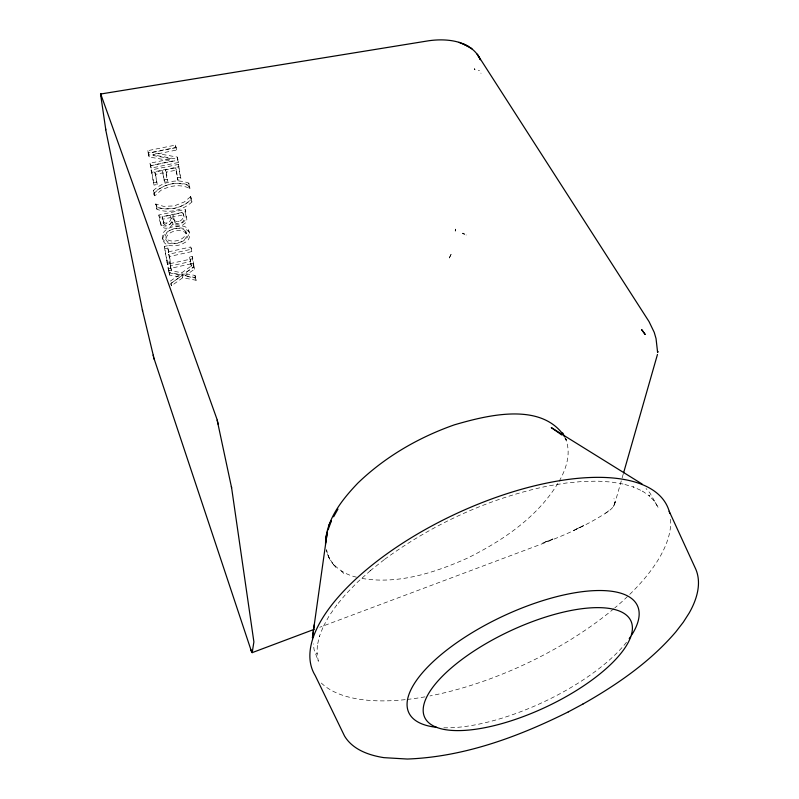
<?xml version="1.0" encoding="UTF-8"?>
<svg xmlns="http://www.w3.org/2000/svg" width="799" height="799" viewBox="0 0 799 799"><rect width="100%" height="100%" fill="white"/><g stroke="black" fill="none" stroke-linecap="round" stroke-linejoin="round"><path stroke-width="0.6" stroke-dasharray="4 3" d="M466.127 235.106L466.117 234.846M614.521 502.501L614.451 501.892L614.421 502.601M623.22 474.117L615.02 502.731C614.081 507.445 609.947 510.311 606.201 512.768C586.706 525.522 565.183 534.851 543.53 543.28L319.75 627.275M464.179 234.007L463.31 233.708L464.658 234.197L463.69 233.807M613.992 505.507L615.24 501.932L613.362 506.666M614.081 498.916L613.952 498.586M171.965 221.912L170.237 224.159A5.873 4.215 -14.7 0 1 167.69 225.518C160.999 228.424 158.721 219.955 158.881 215.001L185.138 209.428L186.826 219.345A9.568 6.861 -15.4 0 1 185.628 222.751L181.942 225.628L177.488 226.536L173.812 225.328L171.965 221.912L173.093 223.071A6.122 4.395 -15.4 0 0 174.921 224.02C178.507 224.819 182.691 223.52 184.899 220.504A9.548 6.861 -15.3 0 0 186.087 217.108L185.138 209.428M557.932 483.305C537.218 517.313 502.821 540.533 467.795 557.972C434.686 572.803 397.572 584.838 361.008 578.256M559.15 481.268C566.481 468.574 571.804 451.884 565.023 437.932M153.937 193.568C159.131 187.945 166.502 184.389 174.152 183.6C178.846 183.77 188.754 182.891 189.822 188.494C181.802 184.369 171.995 185.188 163.995 188.934C158.771 189.383 153.448 202.257 153.398 190.492C162.587 181.773 176.899 178.437 188.794 183.131L190.002 188.454M190.571 196.714L184.219 201.987L174.182 205.922L163.555 206.342L155.755 204.035L156.984 209.318C168.789 213.693 182.781 210.457 191.93 201.937L190.571 196.714L191.331 198.961C186.287 204.624 178.936 207.87 171.475 208.729C166.681 208.439 157.433 209.797 155.755 204.035M370.376 570.636L357.393 582.261L346.057 593.887L336.469 605.362L336.779 604.953L329.018 616.109L323.126 626.855L323.365 626.336L319.34 636.533L319.49 635.964L317.323 645.532L317.363 644.923L317.003 653.782L316.943 653.173L318.322 661.252L314.087 649.617L313.268 643.774M154.646 195.835L154.107 192.759C163.316 184.04 177.638 180.694 189.553 185.378M190.741 196.684L191.171 199.69C182.042 208.209 168.06 211.435 156.274 207.041M370.087 570.856L384.858 559.15M605.562 513.198L610.346 509.642M168.889 272.839L179.346 274.786L180.035 277.013L169.568 275.066L168.429 270.182L181.792 272.779L193.388 264.479L194.477 269.193L185.228 275.695L184.529 273.478L193.757 266.976L193.388 264.479M168.429 270.182L169.118 272.419L182.492 274.996L194.107 266.696M196.135 280.269L195.415 278.052L182.062 275.495L170.746 283.585L171.425 285.812L182.761 277.722L196.135 280.269L195.026 275.455L184.529 273.478M384.629 559.33C433.408 523.635 489.757 497.957 549.033 485.792L566.151 483.035L582.601 481.467L597.852 481.148L611.225 482.027L623.61 484.104L623.07 483.954L633.857 487.14L633.327 486.891L643.005 491.365L642.456 491.105L649.897 496.289L648.968 495.5L654.701 501.542L654.341 501.043L658.366 507.864L649.877 492.903L646.011 488.489M179.346 274.786L170.317 281.128L171.425 285.812M171.006 283.365L180.035 277.013M163.276 221.663C166.482 226.167 173.792 219.865 169.987 215.281L162.307 216.909C160.759 230.302 176.489 226.247 169.987 215.281M173.832 219.595C177.338 225.188 186.696 218.367 182.552 212.604L172.894 214.661C171.206 229.213 189.413 224.769 182.552 212.604M168.19 268.814L170.756 268.244L171.445 270.481L168.879 271.051L168.19 268.814L167.011 261.992L169.588 261.423L170.666 265.907L169.588 261.423M190.661 263.84L193.208 263.271L193.927 265.488L191.38 266.057L190.322 261.603L191.38 266.057M193.927 265.488L192.179 256.449L189.623 257.018L190.681 261.483L170.377 266.017L171.066 268.244L191.041 263.83M168.879 271.051L166.821 260.883L169.807 260.224L170.507 262.471L167.51 263.131L164.324 246.442L167.351 245.782L169.088 254.102L167.351 245.782M169.977 263.67L189.962 259.266L190.681 261.483M167.7 264.229L170.287 263.66M190.342 259.236L192.909 258.676M165.013 248.689L168.05 248.03M168.389 251.855L190.761 246.971L191.49 249.198L191.84 251.585L169.488 256.489L168.789 254.242L191.49 249.198M158.881 215.001L159.59 217.258L185.877 211.675M162.307 216.909L163.016 219.176L170.706 217.538M172.894 214.661L173.623 216.909L183.291 214.851M172.814 224.129L170.946 226.407A5.883 4.215 -14.8 0 1 168.399 227.775C165.013 229.283 160.719 227.325 160.569 223.33M163.825 179.965L167.021 179.306L167.76 181.573L164.554 182.242L162.287 170.567L154.806 172.095L157.243 184.449L154.037 185.118L151.101 170.007L178.387 164.424L181.073 179.515L177.887 180.175L175.59 167.83L165.503 169.897L167.021 179.306M153.318 182.841L156.524 182.172M177.128 177.917L180.314 177.258L181.073 179.515M176.659 150.012L175.49 145.098L147.755 150.681L148.454 154.706L171.675 158.781L149.922 163.206L151.091 168.08L178.527 162.477L177.288 157.093L152.04 152.559L175.89 147.745L176.659 150.012L152.779 154.836L178.057 159.361M151.101 170.007L151.82 172.294L179.156 166.691M154.806 172.095L155.535 174.372L163.016 172.834L164.554 182.242M165.503 169.897L166.252 172.175L176.349 170.097L177.887 180.175M149.922 163.206L150.651 165.493L172.434 161.048L149.183 156.994L148.454 154.706M150.372 165.793L177.758 160.219L178.527 162.477M147.755 150.681L148.484 152.969L176.259 147.376M166.152 223.141L167.241 222.941M177.598 221.583L179.056 221.343M185.228 275.695L195.745 277.662M356.504 577.178C343.79 574.351 331.215 565.922 327.24 553.048L330.277 560.469L327.66 554.886L326.651 549.882M478.791 70.402L479.22 70.712L478.761 70.282M341.203 570.965L343.75 573.472M565.033 438.461L566.651 440.189L565.512 438.102M481.068 73.328L480.868 73.109M331.825 562.416L335.979 567.64L332.983 563.854M189.283 232.319C183.311 224.289 168.579 228.354 163.505 235.705C159.74 247.86 177.947 247.53 184.519 242.666C192.539 239.78 190.801 226.517 182.272 226.017C174.192 224.889 158.661 229.423 163.016 240.289M185.887 231.65C180.754 224.239 160.17 230.302 166.482 240.799C172.284 246.581 190.591 241.678 185.887 231.65C186.806 240.449 170.027 244.434 165.403 237.782M186.616 233.887C181.972 227.415 165.133 231.131 166.112 240.03M162.317 238.042C167.041 249.258 191.92 242.736 188.554 230.082M189.063 186.237L189.822 188.494M191.171 199.69L191.93 201.937M175.59 167.83L176.349 170.097M191.84 251.585L190.761 246.971M193.757 266.976L194.477 269.193M162.287 170.567L163.016 172.834M181.792 272.779L182.492 274.996M182.062 275.495L182.761 277.722M153.398 190.492L154.107 192.759M154.107 193.528L154.816 195.805M155.925 204.005L156.634 206.272M161.278 225.588L159.59 217.258M163.985 223.92L163.016 219.176M174.552 221.842L173.623 216.909M156.464 206.302L156.984 209.318M148.484 152.969L149.183 156.994M150.651 165.493L151.091 168.08M151.82 172.294L154.037 185.118M169.118 272.419L169.568 275.066M164.324 246.442L166.821 260.883M168.789 254.242L169.807 260.224M171.066 268.244L171.445 270.481M170.377 266.017L170.756 268.244M155.535 174.372L157.243 184.449M169.488 256.489L170.507 262.471M166.252 172.175L167.76 181.573M189.623 257.018L189.962 259.266M175.49 145.098L175.89 147.745M177.288 157.093L177.758 160.219M178.387 164.424L180.314 177.258M192.179 256.449L193.208 263.271M195.026 275.455L195.415 278.052M188.794 183.131L189.233 186.207M326.581 549.682L326.831 552.059M626.506 642.266A126.212 47.461 -25.1 0 1 443.815 727.789M670.611 519.26A195.445 82.766 -25.1 0 1 614.681 608.009M613.782 608.768A195.445 82.766 -25.1 0 1 429.902 695.939M424.998 696.848A195.445 82.766 -25.1 0 1 406.481 699.524M405.233 699.654A195.445 82.766 -25.1 0 1 320.888 682.636M455.45 229.123L455.22 231.081L455.45 229.123M451.075 254.352L448.648 259.305L451.075 254.352M463.05 233.148L462.441 233.468L463.05 233.148M583.45 525.642L573.752 530.346L583.45 525.642M552.888 539.005L542.431 543.15L552.888 539.005M474.986 69.833L474.326 68.674L474.986 69.833"/><path stroke-width="1.2" d="M325.513 544.219C325.762 520.049 341.912 499.804 357.822 483.125C385.158 456.748 418.706 437.373 454.441 424.818C487.76 415.12 541.892 401.478 564.943 437.063M325.692 538.366L327.29 532.074L312.429 637.832L314.317 624.568M325.862 542.141L327.29 532.074M657.457 354.476L623.57 472.928M657.627 351.61L657.687 352.129L657.577 351.111L657.617 352.479L656.039 338.586L654.231 332.354L649.048 321.617L477.203 54.142L480.409 59.715C471.28 39.96 445.293 37.893 426.506 41.119L100.544 94.032L105.977 131.026L142.372 309.822L154.067 358.641L251.335 651.045L252.184 652.643L313.997 629.422M328.059 529.937L331.345 520.838L328.629 525.622M333.622 516.803L337.967 509.083M252.184 652.643L253.892 641.907L231.61 487.829L216.948 419.145L100.634 93.783M582.89 704.069L582.98 704.019C617.128 684.633 650.156 661.912 675.834 631.869L683.305 622.201L689.157 613.053C696.528 600.189 701.892 583.909 695.889 569.427L669.202 511.29M669.772 513.497A195.445 82.766 -25.1 0 0 459.365 512.229A195.445 82.766 -25.1 0 0 315.156 675.435L344.519 735.999C352.689 749.682 369.008 755.315 383.919 757.652L407.33 759.04C463.859 756.923 518.181 736.918 568.319 711.869L568.369 711.839M568.319 711.869L582.98 704.019M463.08 43.785L471.879 48.769L471.28 48.359M458.956 42.317L468.024 46.162M642.076 483.994L551.26 427.595L561.777 434.986M100.914 94.062L101.203 94.632M562.666 432.888L564.074 435.914M251.545 651.525L250.716 649.437M153.897 358.022L154.317 359.52M217.198 420.094L218.287 424.479M153.148 355.126L153.508 356.544M142.372 309.822L142.602 310.901M231.39 486.491L231.61 487.829M105.558 128.719L105.738 129.778M100.614 95.101L100.684 95.7M436.614 727.32A126.212 47.461 -25.1 0 1 491.974 621.592A126.212 47.461 -25.1 0 1 637.193 624.129L636.214 626.606A126.212 47.461 -25.1 0 1 631.829 634.815M630.441 636.913A126.212 47.461 -25.1 0 1 629.212 638.681M630.711 636.883L629.842 639.08A113.838 42.037 -25.1 0 1 457.887 730.606A113.838 42.037 -25.1 0 1 494.022 639.09A113.838 42.037 -25.1 0 1 630.711 636.883M641.667 329.657L645.083 334.332L641.667 329.657"/></g></svg>
